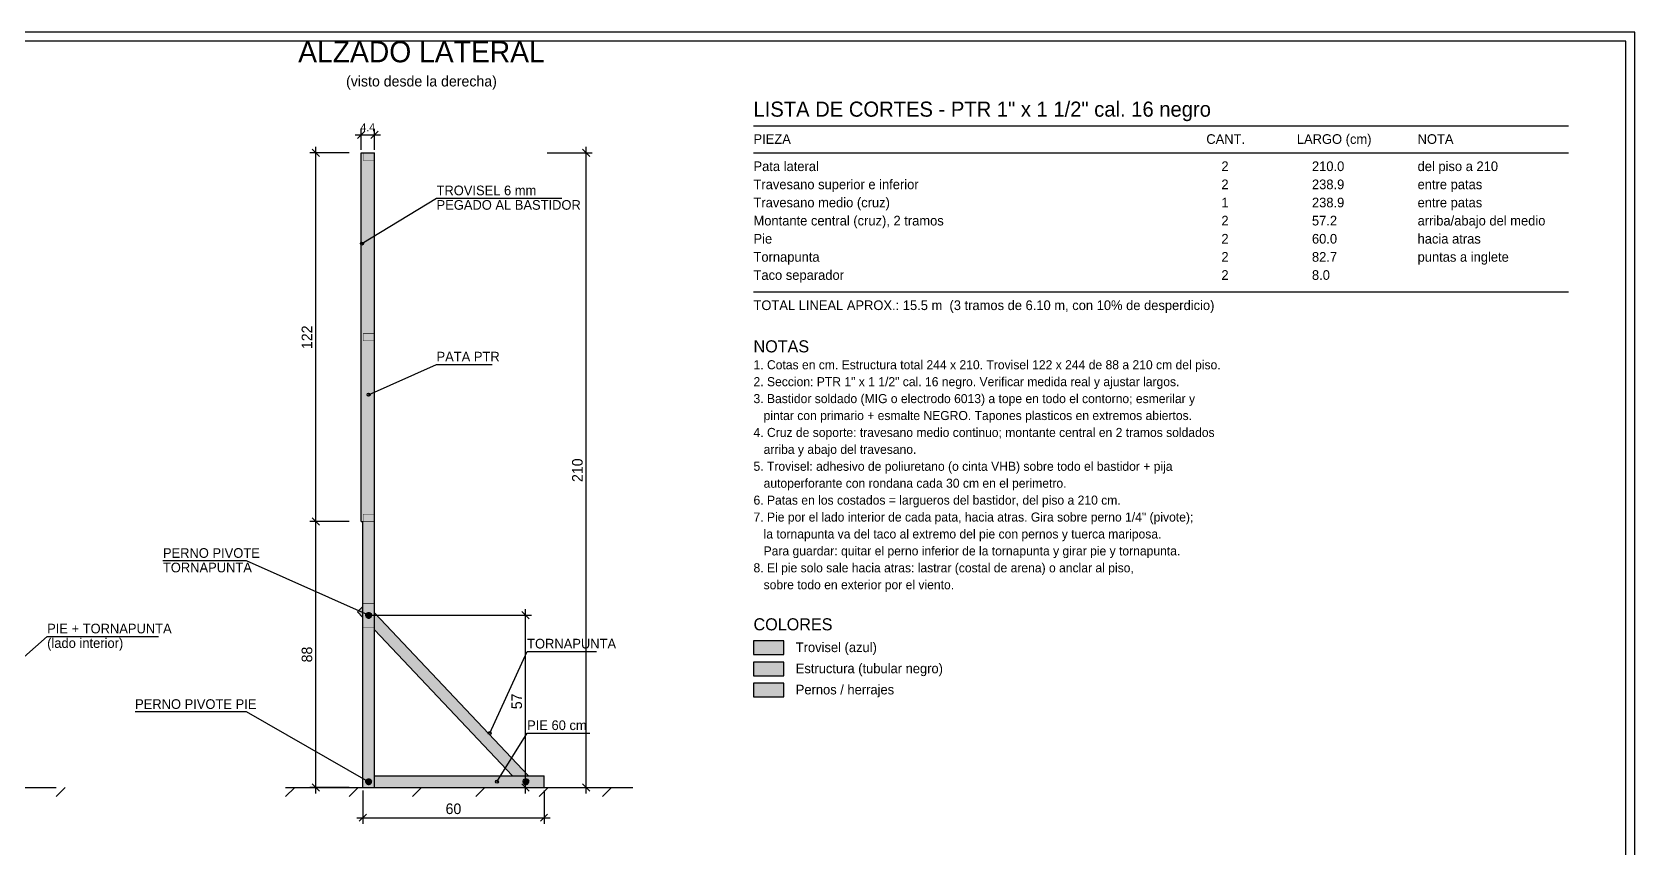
# Model space of a CAD drawing. Extents: x -37 to 1122, y -290 to 250.
# Drawn here: x 591 to 1122, y -20 to 250 of the extents above; entities that cross this region are included whole.
import ezdxf
from ezdxf.enums import TextEntityAlignment as Align

# ---------------------------------------------------------------- set-up
doc = ezdxf.new("R2010")
doc.units = 0
doc.header["$LTSCALE"] = 4
for name, color, linetype in [('COTAS', 1, 'CONTINUOUS'), ('HERRAJES', 30, 'CONTINUOUS'), ('MARCO', 7, 'CONTINUOUS'), ('PISO', 8, 'CONTINUOUS'), ('RELLENO', 7, 'CONTINUOUS'), ('TEXTO', 7, 'CONTINUOUS'), ('TROVISEL', 5, 'CONTINUOUS'), ('TUBO', 8, 'CONTINUOUS')]:
    doc.layers.add(name, color=color, linetype=linetype)

msp = doc.modelspace()

# ---------------------------------------------------------------- linework, layer by layer
at = {"layer": 'COTAS'}
for p, q in [((700, 211), (700, 218)), ((704.41, 211), (704.41, 218)), ((698, 216), (706.41, 216)), ((698.8, 214.8), (701.2, 217.2)), ((703.21, 214.8), (705.61, 217.2)), ((696, 210), (683, 210)), ((686.2, 208.8), (683.8, 211.2)), ((685, 86), (685, 212)), ((761.6, 210), (776.6, 210)), ((775.8, 208.8), (773.4, 211.2)), ((774.6, -2), (774.6, 212)), ((696, 88), (683, 88)), ((696, 88), (683, 88)), ((686.2, 86.8), (683.8, 89.2)), ((686.2, 86.8), (683.8, 89.2)), ((685, -2), (685, 90)), ((754.505, -2), (754.505, 59)), ((703.505, 57), (756.505, 57)), ((755.705, 55.8), (753.305, 58.2)), ((696, 0), (683, 0)), ((686.2, -1.2), (683.8, 1.2)), ((703.505, 0), (756.505, 0)), ((755.705, -1.2), (753.305, 1.2)), ((761.6, 0), (776.6, 0)), ((775.8, -1.2), (773.4, 1.2)), ((700.6, -1), (700.6, -12)), ((760.6, -1), (760.6, -12)), ((698.6, -10), (762.6, -10)), ((699.4, -11.2), (701.8, -8.8)), ((759.4, -11.2), (761.8, -8.8))]:
    msp.add_line(p, q, dxfattribs=at)
at = {"layer": 'HERRAJES'}
for p, q in [((701.573254, 57.185336), (701.715104, 57.527792)), ((701.573254, 56.814664), (701.573254, 57.185336)), ((701.573254, 56.814664), (701.715104, 56.472208)), ((701.715104, 57.527792), (701.977208, 57.789896)), ((701.715104, 56.472208), (701.977208, 56.210104)), ((701.977208, 57.789896), (702.319664, 57.931746)), ((701.977208, 56.210104), (702.319664, 56.068254)), ((702.319664, 57.931746), (702.690336, 57.931746)), ((702.319664, 56.068254), (702.690336, 56.068254)), ((702.690336, 57.931746), (703.032792, 57.789896)), ((702.690336, 56.068254), (703.032792, 56.210104)), ((703.032792, 57.789896), (703.294896, 57.527792)), ((703.032792, 56.210104), (703.294896, 56.472208)), ((703.294896, 57.527792), (703.436746, 57.185336)), ((703.294896, 56.472208), (703.436746, 56.814664)), ((703.436746, 56.814664), (703.436746, 57.185336)), ((701.573254, 2.090336), (701.715104, 2.432792)), ((701.573254, 1.719664), (701.573254, 2.090336)), ((701.573254, 1.719664), (701.715104, 1.377208)), ((701.715104, 2.432792), (701.977208, 2.694896)), ((701.715104, 1.377208), (701.977208, 1.115104)), ((701.977208, 2.694896), (702.319664, 2.836746)), ((701.977208, 1.115104), (702.319664, 0.973254)), ((702.319664, 2.836746), (702.690336, 2.836746)), ((702.319664, 0.973254), (702.690336, 0.973254)), ((702.690336, 2.836746), (703.032792, 2.694896)), ((702.690336, 0.973254), (703.032792, 1.115104)), ((703.032792, 2.694896), (703.294896, 2.432792)), ((703.032792, 1.115104), (703.294896, 1.377208)), ((703.294896, 2.432792), (703.436746, 2.090336)), ((703.294896, 1.377208), (703.436746, 1.719664)), ((703.436746, 1.719664), (703.436746, 2.090336)), ((753.668254, 2.090336), (753.810104, 2.432792)), ((753.668254, 1.719664), (753.668254, 2.090336)), ((753.668254, 1.719664), (753.810104, 1.377208)), ((753.810104, 2.432792), (754.072208, 2.694896)), ((753.810104, 1.377208), (754.072208, 1.115104)), ((754.072208, 2.694896), (754.414664, 2.836746)), ((754.072208, 1.115104), (754.414664, 0.973254)), ((754.414664, 2.836746), (754.785336, 2.836746)), ((754.414664, 0.973254), (754.785336, 0.973254)), ((754.785336, 2.836746), (755.127792, 2.694896)), ((754.785336, 0.973254), (755.127792, 1.115104)), ((755.127792, 2.694896), (755.389896, 2.432792)), ((755.127792, 1.115104), (755.389896, 1.377208)), ((755.389896, 2.432792), (755.531746, 2.090336)), ((755.389896, 1.377208), (755.531746, 1.719664)), ((755.531746, 1.719664), (755.531746, 2.090336))]:
    msp.add_line(p, q, dxfattribs=at)
at = {"layer": 'MARCO'}
for p, q in [((1122, 250), (-37, 250)), ((1122, -290.003046), (1122, 250)), ((1119, 247), (-34, 247)), ((1119, -287.003046), (1119, 247))]:
    msp.add_line(p, q, dxfattribs=at)
at = {"layer": 'PISO'}
for p, q in [((305, 0), (599, 0)), ((602, 0), (599, -3)), ((675, 0), (790, 0)), ((678, 0), (675, -3)), ((699, 0), (696, -3)), ((720, 0), (717, -3)), ((741, 0), (738, -3)), ((762, 0), (759, -3)), ((783, 0), (780, -3))]:
    msp.add_line(p, q, dxfattribs=at)
at = {"layer": 'RELLENO', "color": 140}
for points in [[(700, 210), (700, 88), (700.6, 88)], [(700.6, 88), (700.6, 210), (700, 210)]]:
    msp.add_solid(points, dxfattribs=at)
at = {"layer": 'RELLENO', "color": 251}
for points in [[(700.6, 210), (700.6, 0), (704.41, 0)], [(704.41, 0), (704.41, 210), (700.6, 210)], [(700.6, 210), (700.6, 0), (700.75, 0)], [(700.75, 0), (700.75, 210), (700.6, 210)], [(700.6, 210), (700.6, 0), (704.41, 0)], [(704.41, 0), (704.41, 210), (700.6, 210)], [(700.6, 210), (700.6, 207.46), (700.75, 207.46)], [(700.75, 207.46), (700.75, 210), (700.6, 210)], [(700.6, 210), (700.6, 0), (704.41, 0)], [(704.41, 0), (704.41, 210), (700.6, 210)], [(700.6, 210), (700.6, 0), (700.75, 0)], [(700.75, 0), (700.75, 210), (700.6, 210)], [(700.6, 210), (700.6, 0), (704.41, 0)], [(704.41, 0), (704.41, 210), (700.6, 210)], [(700.6, 207.46), (700.6, 150.27), (704.41, 150.27)], [(704.41, 150.27), (704.41, 207.46), (700.6, 207.46)], [(700.6, 207.46), (700.6, 150.27), (700.75, 150.27)], [(700.75, 150.27), (700.75, 207.46), (700.6, 207.46)], [(700.6, 207.46), (700.6, 150.27), (704.41, 150.27)], [(704.41, 150.27), (704.41, 207.46), (700.6, 207.46)], [(700.75, 210), (700.75, 209.85), (704.26, 209.85)], [(704.26, 209.85), (704.26, 210), (700.75, 210)], [(700.75, 207.61), (700.75, 207.46), (704.26, 207.46)], [(704.26, 207.46), (704.26, 207.61), (700.75, 207.61)], [(704.26, 210), (704.26, 0), (704.41, 0)], [(704.41, 0), (704.41, 210), (704.26, 210)], [(704.26, 210), (704.26, 207.46), (704.41, 207.46)], [(704.41, 207.46), (704.41, 210), (704.26, 210)], [(704.26, 210), (704.26, 0), (704.41, 0)], [(704.41, 0), (704.41, 210), (704.26, 210)], [(704.26, 207.46), (704.26, 150.27), (704.41, 150.27)], [(704.41, 150.27), (704.41, 207.46), (704.26, 207.46)], [(700.6, 150.27), (700.6, 147.73), (700.75, 147.73)], [(700.75, 147.73), (700.75, 150.27), (700.6, 150.27)], [(700.75, 150.27), (700.75, 150.12), (704.26, 150.12)], [(704.26, 150.12), (704.26, 150.27), (700.75, 150.27)], [(704.26, 150.27), (704.26, 147.73), (704.41, 147.73)], [(704.41, 147.73), (704.41, 150.27), (704.26, 150.27)], [(700.6, 147.73), (700.6, 90.54), (704.41, 90.54)], [(704.41, 90.54), (704.41, 147.73), (700.6, 147.73)], [(700.6, 147.73), (700.6, 90.54), (700.75, 90.54)], [(700.75, 90.54), (700.75, 147.73), (700.6, 147.73)], [(700.6, 147.73), (700.6, 90.54), (704.41, 90.54)], [(704.41, 90.54), (704.41, 147.73), (700.6, 147.73)], [(700.75, 147.88), (700.75, 147.73), (704.26, 147.73)], [(704.26, 147.73), (704.26, 147.88), (700.75, 147.88)], [(704.26, 147.73), (704.26, 90.54), (704.41, 90.54)], [(704.41, 90.54), (704.41, 147.73), (704.26, 147.73)], [(700.6, 90.54), (700.6, 88), (700.75, 88)], [(700.75, 88), (700.75, 90.54), (700.6, 90.54)], [(700.75, 90.54), (700.75, 90.39), (704.26, 90.39)], [(704.26, 90.39), (704.26, 90.54), (700.75, 90.54)], [(704.26, 90.54), (704.26, 88), (704.41, 88)], [(704.41, 88), (704.41, 90.54), (704.26, 90.54)], [(700.75, 88.15), (700.75, 88), (704.26, 88)], [(704.26, 88), (704.26, 88.15), (700.75, 88.15)], [(701.533311, 60.80038), (698.764917, 58.182729), (753.779515, 0)], [(701.533311, 60.80038), (698.764917, 58.182729), (753.779515, 0)], [(701.533311, 60.80038), (698.764917, 58.182729), (753.779515, 0)], [(701.533311, 60.80038), (698.764917, 58.182729), (753.779515, 0)], [(700.6, 61), (700.6, 53), (704.41, 53)], [(704.41, 53), (704.41, 61), (700.6, 61)], [(700.6, 61), (700.6, 60.85), (704.41, 60.85)], [(704.41, 60.85), (704.41, 61), (700.6, 61)], [(700.6, 61), (700.6, 53), (704.41, 53)], [(704.41, 53), (704.41, 61), (700.6, 61)], [(700.6, 61), (700.6, 53), (704.41, 53)], [(704.41, 53), (704.41, 61), (700.6, 61)], [(700.6, 61), (700.6, 60.85), (704.41, 60.85)], [(704.41, 60.85), (704.41, 61), (700.6, 61)], [(700.6, 61), (700.6, 53), (704.41, 53)], [(704.41, 53), (704.41, 61), (700.6, 61)], [(758.340083, 0.722271), (701.533311, 60.80038), (701.424319, 60.697323)], [(758.340083, 0.722271), (701.533311, 60.80038), (701.424319, 60.697323)], [(701.424319, 60.697323), (758.231091, 0.619214), (758.340083, 0.722271)], [(701.424319, 60.697323), (758.231091, 0.619214), (758.340083, 0.722271)], [(701.533311, 60.80038), (753.779515, 0), (757.576218, 0)], [(757.576218, 0), (758.340083, 0.722271), (701.533311, 60.80038)], [(701.533311, 60.80038), (753.779515, 0), (757.576218, 0)], [(757.576218, 0), (758.340083, 0.722271), (701.533311, 60.80038)], [(701.533311, 60.80038), (753.779515, 0), (757.576218, 0)], [(757.576218, 0), (758.340083, 0.722271), (701.533311, 60.80038)], [(701.533311, 60.80038), (753.779515, 0), (757.576218, 0)], [(757.576218, 0), (758.340083, 0.722271), (701.533311, 60.80038)], [(698.873909, 58.285786), (698.764917, 58.182729), (753.779515, 0)], [(698.873909, 58.285786), (698.764917, 58.182729), (753.779515, 0)], [(753.779515, 0), (753.985953, 0), (698.873909, 58.285786)], [(753.779515, 0), (753.985953, 0), (698.873909, 58.285786)], [(700.6, 53.15), (700.6, 53), (704.41, 53)], [(704.41, 53), (704.41, 53.15), (700.6, 53.15)], [(700.6, 53.15), (700.6, 53), (704.41, 53)], [(704.41, 53), (704.41, 53.15), (700.6, 53.15)], [(700.6, 3.81), (700.6, 0), (760.6, 0)], [(760.6, 0), (760.6, 3.81), (700.6, 3.81)], [(700.6, 3.81), (700.6, 3.66), (760.6, 3.66)], [(760.6, 3.66), (760.6, 3.81), (700.6, 3.81)], [(700.6, 3.81), (700.6, 0), (760.6, 0)], [(760.6, 0), (760.6, 3.81), (700.6, 3.81)], [(700.6, 3.81), (700.6, 0), (760.6, 0)], [(760.6, 0), (760.6, 3.81), (700.6, 3.81)], [(700.6, 3.81), (700.6, 3.66), (760.6, 3.66)], [(760.6, 3.66), (760.6, 3.81), (700.6, 3.81)], [(700.6, 3.81), (700.6, 0), (760.6, 0)], [(760.6, 0), (760.6, 3.81), (700.6, 3.81)], [(700.6, 0.15), (700.6, 0), (760.6, 0)], [(760.6, 0), (760.6, 0.15), (700.6, 0.15)], [(700.6, 0.15), (700.6, 0), (760.6, 0)], [(760.6, 0), (760.6, 0.15), (700.6, 0.15)]]:
    msp.add_solid(points, dxfattribs=at)
at = {"layer": 'RELLENO', "color": 32}
for points in [[(703.436746, 56.814664), (701.715104, 57.527792), (701.573254, 57.185336)], [(703.436746, 56.814664), (701.715104, 57.527792), (701.573254, 57.185336)], [(703.436746, 56.814664), (701.573254, 57.185336), (701.573254, 56.814664)], [(703.436746, 56.814664), (701.573254, 57.185336), (701.573254, 56.814664)], [(703.436746, 56.814664), (701.573254, 56.814664), (701.715104, 56.472208)], [(703.436746, 56.814664), (701.573254, 56.814664), (701.715104, 56.472208)], [(703.436746, 56.814664), (701.977208, 57.789896), (701.715104, 57.527792)], [(703.436746, 56.814664), (701.977208, 57.789896), (701.715104, 57.527792)], [(703.436746, 56.814664), (701.715104, 56.472208), (701.977208, 56.210104)], [(703.436746, 56.814664), (701.715104, 56.472208), (701.977208, 56.210104)], [(703.286588, 56.54875), (702.505, 57.9025), (701.723412, 57.45125)], [(703.286588, 56.54875), (702.505, 57.9025), (701.723412, 57.45125)], [(703.286588, 56.54875), (701.723412, 57.45125), (701.723412, 56.54875)], [(703.286588, 56.54875), (701.723412, 57.45125), (701.723412, 56.54875)], [(701.723412, 56.54875), (702.505, 56.0975), (703.286588, 56.54875)], [(701.723412, 56.54875), (702.505, 56.0975), (703.286588, 56.54875)], [(703.436746, 56.814664), (702.319664, 57.931746), (701.977208, 57.789896)], [(703.436746, 56.814664), (702.319664, 57.931746), (701.977208, 57.789896)], [(703.436746, 56.814664), (701.977208, 56.210104), (702.319664, 56.068254)], [(703.436746, 56.814664), (701.977208, 56.210104), (702.319664, 56.068254)], [(702.816399, 56.938059), (702.241008, 57.176394), (702.193601, 57.061941)], [(702.816399, 56.938059), (702.241008, 57.176394), (702.193601, 57.061941)], [(702.816399, 56.938059), (702.193601, 57.061941), (702.193601, 56.938059)], [(702.816399, 56.938059), (702.193601, 57.061941), (702.193601, 56.938059)], [(702.816399, 56.938059), (702.193601, 56.938059), (702.241008, 56.823606)], [(702.816399, 56.938059), (702.193601, 56.938059), (702.241008, 56.823606)], [(702.816399, 56.938059), (702.328606, 57.263992), (702.241008, 57.176394)], [(702.816399, 56.938059), (702.328606, 57.263992), (702.241008, 57.176394)], [(702.816399, 56.938059), (702.241008, 56.823606), (702.328606, 56.736008)], [(702.816399, 56.938059), (702.241008, 56.823606), (702.328606, 56.736008)], [(703.436746, 56.814664), (702.690336, 57.931746), (702.319664, 57.931746)], [(703.436746, 56.814664), (702.690336, 57.931746), (702.319664, 57.931746)], [(703.436746, 56.814664), (702.319664, 56.068254), (702.690336, 56.068254)], [(703.436746, 56.814664), (702.319664, 56.068254), (702.690336, 56.068254)], [(702.816399, 56.938059), (702.443059, 57.311399), (702.328606, 57.263992)], [(702.816399, 56.938059), (702.443059, 57.311399), (702.328606, 57.263992)], [(702.816399, 56.938059), (702.328606, 56.736008), (702.443059, 56.688601)], [(702.816399, 56.938059), (702.328606, 56.736008), (702.443059, 56.688601)], [(702.816399, 56.938059), (702.566941, 57.311399), (702.443059, 57.311399)], [(702.816399, 56.938059), (702.566941, 57.311399), (702.443059, 57.311399)], [(702.816399, 56.938059), (702.443059, 56.688601), (702.566941, 56.688601)], [(702.816399, 56.938059), (702.443059, 56.688601), (702.566941, 56.688601)], [(703.286588, 56.54875), (703.286588, 57.45125), (702.505, 57.9025)], [(703.286588, 56.54875), (703.286588, 57.45125), (702.505, 57.9025)], [(702.816399, 56.938059), (702.681394, 57.263992), (702.566941, 57.311399)], [(702.816399, 56.938059), (702.681394, 57.263992), (702.566941, 57.311399)], [(702.816399, 56.938059), (702.566941, 56.688601), (702.681394, 56.736008)], [(702.816399, 56.938059), (702.566941, 56.688601), (702.681394, 56.736008)], [(702.816399, 56.938059), (702.768992, 57.176394), (702.681394, 57.263992)], [(702.816399, 56.938059), (702.768992, 57.176394), (702.681394, 57.263992)], [(702.681394, 56.736008), (702.768992, 56.823606), (702.816399, 56.938059)], [(702.681394, 56.736008), (702.768992, 56.823606), (702.816399, 56.938059)], [(703.436746, 56.814664), (703.032792, 57.789896), (702.690336, 57.931746)], [(703.436746, 56.814664), (703.032792, 57.789896), (702.690336, 57.931746)], [(703.436746, 56.814664), (702.690336, 56.068254), (703.032792, 56.210104)], [(703.436746, 56.814664), (702.690336, 56.068254), (703.032792, 56.210104)], [(702.816399, 56.938059), (702.816399, 57.061941), (702.768992, 57.176394)], [(702.816399, 56.938059), (702.816399, 57.061941), (702.768992, 57.176394)], [(703.436746, 56.814664), (703.294896, 57.527792), (703.032792, 57.789896)], [(703.436746, 56.814664), (703.294896, 57.527792), (703.032792, 57.789896)], [(703.032792, 56.210104), (703.294896, 56.472208), (703.436746, 56.814664)], [(703.032792, 56.210104), (703.294896, 56.472208), (703.436746, 56.814664)], [(703.436746, 56.814664), (703.436746, 57.185336), (703.294896, 57.527792)], [(703.436746, 56.814664), (703.436746, 57.185336), (703.294896, 57.527792)], [(703.436746, 1.719664), (701.715104, 2.432792), (701.573254, 2.090336)], [(703.436746, 1.719664), (701.715104, 2.432792), (701.573254, 2.090336)], [(703.436746, 1.719664), (701.573254, 2.090336), (701.573254, 1.719664)], [(703.436746, 1.719664), (701.573254, 2.090336), (701.573254, 1.719664)], [(703.436746, 1.719664), (701.573254, 1.719664), (701.715104, 1.377208)], [(703.436746, 1.719664), (701.573254, 1.719664), (701.715104, 1.377208)], [(703.436746, 1.719664), (701.977208, 2.694896), (701.715104, 2.432792)], [(703.436746, 1.719664), (701.977208, 2.694896), (701.715104, 2.432792)], [(703.436746, 1.719664), (701.715104, 1.377208), (701.977208, 1.115104)], [(703.436746, 1.719664), (701.715104, 1.377208), (701.977208, 1.115104)], [(703.286588, 1.45375), (702.505, 2.8075), (701.723412, 2.35625)], [(703.286588, 1.45375), (702.505, 2.8075), (701.723412, 2.35625)], [(703.286588, 1.45375), (701.723412, 2.35625), (701.723412, 1.45375)], [(703.286588, 1.45375), (701.723412, 2.35625), (701.723412, 1.45375)], [(701.723412, 1.45375), (702.505, 1.0025), (703.286588, 1.45375)], [(701.723412, 1.45375), (702.505, 1.0025), (703.286588, 1.45375)], [(703.436746, 1.719664), (702.319664, 2.836746), (701.977208, 2.694896)], [(703.436746, 1.719664), (702.319664, 2.836746), (701.977208, 2.694896)], [(703.436746, 1.719664), (701.977208, 1.115104), (702.319664, 0.973254)], [(703.436746, 1.719664), (701.977208, 1.115104), (702.319664, 0.973254)], [(702.816399, 1.843059), (702.241008, 2.081394), (702.193601, 1.966941)], [(702.816399, 1.843059), (702.241008, 2.081394), (702.193601, 1.966941)], [(702.816399, 1.843059), (702.193601, 1.966941), (702.193601, 1.843059)], [(702.816399, 1.843059), (702.193601, 1.966941), (702.193601, 1.843059)], [(702.816399, 1.843059), (702.193601, 1.843059), (702.241008, 1.728606)], [(702.816399, 1.843059), (702.193601, 1.843059), (702.241008, 1.728606)], [(702.816399, 1.843059), (702.328606, 2.168992), (702.241008, 2.081394)], [(702.816399, 1.843059), (702.328606, 2.168992), (702.241008, 2.081394)], [(702.816399, 1.843059), (702.241008, 1.728606), (702.328606, 1.641008)], [(702.816399, 1.843059), (702.241008, 1.728606), (702.328606, 1.641008)], [(703.436746, 1.719664), (702.690336, 2.836746), (702.319664, 2.836746)], [(703.436746, 1.719664), (702.690336, 2.836746), (702.319664, 2.836746)], [(703.436746, 1.719664), (702.319664, 0.973254), (702.690336, 0.973254)], [(703.436746, 1.719664), (702.319664, 0.973254), (702.690336, 0.973254)], [(702.816399, 1.843059), (702.443059, 2.216399), (702.328606, 2.168992)], [(702.816399, 1.843059), (702.443059, 2.216399), (702.328606, 2.168992)], [(702.816399, 1.843059), (702.328606, 1.641008), (702.443059, 1.593601)], [(702.816399, 1.843059), (702.328606, 1.641008), (702.443059, 1.593601)], [(702.816399, 1.843059), (702.566941, 2.216399), (702.443059, 2.216399)], [(702.816399, 1.843059), (702.566941, 2.216399), (702.443059, 2.216399)], [(702.816399, 1.843059), (702.443059, 1.593601), (702.566941, 1.593601)], [(702.816399, 1.843059), (702.443059, 1.593601), (702.566941, 1.593601)], [(703.286588, 1.45375), (703.286588, 2.35625), (702.505, 2.8075)], [(703.286588, 1.45375), (703.286588, 2.35625), (702.505, 2.8075)], [(702.816399, 1.843059), (702.681394, 2.168992), (702.566941, 2.216399)], [(702.816399, 1.843059), (702.681394, 2.168992), (702.566941, 2.216399)], [(702.816399, 1.843059), (702.566941, 1.593601), (702.681394, 1.641008)], [(702.816399, 1.843059), (702.566941, 1.593601), (702.681394, 1.641008)], [(702.816399, 1.843059), (702.768992, 2.081394), (702.681394, 2.168992)], [(702.816399, 1.843059), (702.768992, 2.081394), (702.681394, 2.168992)], [(702.681394, 1.641008), (702.768992, 1.728606), (702.816399, 1.843059)], [(702.681394, 1.641008), (702.768992, 1.728606), (702.816399, 1.843059)], [(703.436746, 1.719664), (703.032792, 2.694896), (702.690336, 2.836746)], [(703.436746, 1.719664), (703.032792, 2.694896), (702.690336, 2.836746)], [(703.436746, 1.719664), (702.690336, 0.973254), (703.032792, 1.115104)], [(703.436746, 1.719664), (702.690336, 0.973254), (703.032792, 1.115104)], [(702.816399, 1.843059), (702.816399, 1.966941), (702.768992, 2.081394)], [(702.816399, 1.843059), (702.816399, 1.966941), (702.768992, 2.081394)], [(703.436746, 1.719664), (703.294896, 2.432792), (703.032792, 2.694896)], [(703.436746, 1.719664), (703.294896, 2.432792), (703.032792, 2.694896)], [(703.032792, 1.115104), (703.294896, 1.377208), (703.436746, 1.719664)], [(703.032792, 1.115104), (703.294896, 1.377208), (703.436746, 1.719664)], [(703.436746, 1.719664), (703.436746, 2.090336), (703.294896, 2.432792)], [(703.436746, 1.719664), (703.436746, 2.090336), (703.294896, 2.432792)], [(755.531746, 1.719664), (753.810104, 2.432792), (753.668254, 2.090336)], [(755.531746, 1.719664), (753.810104, 2.432792), (753.668254, 2.090336)], [(755.531746, 1.719664), (753.668254, 2.090336), (753.668254, 1.719664)], [(755.531746, 1.719664), (753.668254, 2.090336), (753.668254, 1.719664)], [(755.531746, 1.719664), (753.668254, 1.719664), (753.810104, 1.377208)], [(755.531746, 1.719664), (753.668254, 1.719664), (753.810104, 1.377208)], [(755.531746, 1.719664), (754.072208, 2.694896), (753.810104, 2.432792)], [(755.531746, 1.719664), (754.072208, 2.694896), (753.810104, 2.432792)], [(755.531746, 1.719664), (753.810104, 1.377208), (754.072208, 1.115104)], [(755.531746, 1.719664), (753.810104, 1.377208), (754.072208, 1.115104)], [(755.381588, 1.45375), (754.6, 2.8075), (753.818412, 2.35625)], [(755.381588, 1.45375), (754.6, 2.8075), (753.818412, 2.35625)], [(755.381588, 1.45375), (753.818412, 2.35625), (753.818412, 1.45375)], [(755.381588, 1.45375), (753.818412, 2.35625), (753.818412, 1.45375)], [(753.818412, 1.45375), (754.6, 1.0025), (755.381588, 1.45375)], [(753.818412, 1.45375), (754.6, 1.0025), (755.381588, 1.45375)], [(755.531746, 1.719664), (754.414664, 2.836746), (754.072208, 2.694896)], [(755.531746, 1.719664), (754.414664, 2.836746), (754.072208, 2.694896)], [(755.531746, 1.719664), (754.072208, 1.115104), (754.414664, 0.973254)], [(755.531746, 1.719664), (754.072208, 1.115104), (754.414664, 0.973254)], [(754.911399, 1.843059), (754.336008, 2.081394), (754.288601, 1.966941)], [(754.911399, 1.843059), (754.336008, 2.081394), (754.288601, 1.966941)], [(754.911399, 1.843059), (754.288601, 1.966941), (754.288601, 1.843059)], [(754.911399, 1.843059), (754.288601, 1.966941), (754.288601, 1.843059)], [(754.911399, 1.843059), (754.288601, 1.843059), (754.336008, 1.728606)], [(754.911399, 1.843059), (754.288601, 1.843059), (754.336008, 1.728606)], [(754.911399, 1.843059), (754.423606, 2.168992), (754.336008, 2.081394)], [(754.911399, 1.843059), (754.423606, 2.168992), (754.336008, 2.081394)], [(754.911399, 1.843059), (754.336008, 1.728606), (754.423606, 1.641008)], [(754.911399, 1.843059), (754.336008, 1.728606), (754.423606, 1.641008)], [(755.531746, 1.719664), (754.785336, 2.836746), (754.414664, 2.836746)], [(755.531746, 1.719664), (754.785336, 2.836746), (754.414664, 2.836746)], [(755.531746, 1.719664), (754.414664, 0.973254), (754.785336, 0.973254)], [(755.531746, 1.719664), (754.414664, 0.973254), (754.785336, 0.973254)], [(754.911399, 1.843059), (754.538059, 2.216399), (754.423606, 2.168992)], [(754.911399, 1.843059), (754.538059, 2.216399), (754.423606, 2.168992)], [(754.911399, 1.843059), (754.423606, 1.641008), (754.538059, 1.593601)], [(754.911399, 1.843059), (754.423606, 1.641008), (754.538059, 1.593601)], [(754.911399, 1.843059), (754.661941, 2.216399), (754.538059, 2.216399)], [(754.911399, 1.843059), (754.661941, 2.216399), (754.538059, 2.216399)], [(754.911399, 1.843059), (754.538059, 1.593601), (754.661941, 1.593601)], [(754.911399, 1.843059), (754.538059, 1.593601), (754.661941, 1.593601)], [(755.381588, 1.45375), (755.381588, 2.35625), (754.6, 2.8075)], [(755.381588, 1.45375), (755.381588, 2.35625), (754.6, 2.8075)], [(754.911399, 1.843059), (754.776394, 2.168992), (754.661941, 2.216399)], [(754.911399, 1.843059), (754.776394, 2.168992), (754.661941, 2.216399)], [(754.911399, 1.843059), (754.661941, 1.593601), (754.776394, 1.641008)], [(754.911399, 1.843059), (754.661941, 1.593601), (754.776394, 1.641008)], [(754.911399, 1.843059), (754.863992, 2.081394), (754.776394, 2.168992)], [(754.911399, 1.843059), (754.863992, 2.081394), (754.776394, 2.168992)], [(754.776394, 1.641008), (754.863992, 1.728606), (754.911399, 1.843059)], [(754.776394, 1.641008), (754.863992, 1.728606), (754.911399, 1.843059)], [(755.531746, 1.719664), (755.127792, 2.694896), (754.785336, 2.836746)], [(755.531746, 1.719664), (755.127792, 2.694896), (754.785336, 2.836746)], [(755.531746, 1.719664), (754.785336, 0.973254), (755.127792, 1.115104)], [(755.531746, 1.719664), (754.785336, 0.973254), (755.127792, 1.115104)], [(754.911399, 1.843059), (754.911399, 1.966941), (754.863992, 2.081394)], [(754.911399, 1.843059), (754.911399, 1.966941), (754.863992, 2.081394)], [(755.531746, 1.719664), (755.389896, 2.432792), (755.127792, 2.694896)], [(755.531746, 1.719664), (755.389896, 2.432792), (755.127792, 2.694896)], [(755.127792, 1.115104), (755.389896, 1.377208), (755.531746, 1.719664)], [(755.127792, 1.115104), (755.389896, 1.377208), (755.531746, 1.719664)], [(755.531746, 1.719664), (755.531746, 2.090336), (755.389896, 2.432792)], [(755.531746, 1.719664), (755.531746, 2.090336), (755.389896, 2.432792)]]:
    msp.add_solid(points, dxfattribs=at)
at = {"layer": 'RELLENO', "color": 150}
for points in [[(830, 48.5), (830, 44), (840, 44)], [(840, 44), (840, 48.5), (830, 48.5)]]:
    msp.add_solid(points, dxfattribs=at)
at = {"layer": 'RELLENO', "color": 250}
for points in [[(830, 41.5), (830, 37), (840, 37)], [(840, 37), (840, 41.5), (830, 41.5)]]:
    msp.add_solid(points, dxfattribs=at)
at = {"layer": 'RELLENO', "color": 30}
for points in [[(830, 34.5), (830, 30), (840, 30)], [(840, 30), (840, 34.5), (830, 34.5)]]:
    msp.add_solid(points, dxfattribs=at)
at = {"layer": 'TEXTO'}
for p, q in [((830, 219), (1100, 219)), ((830, 210), (1100, 210)), ((700.3, 180), (725, 195)), ((725, 195), (766.472, 195)), ((830, 164), (1100, 164)), ((702.505, 130), (725, 140)), ((725, 140), (743.432, 140)), ((662, 75), (634.352, 75)), ((702.505, 57), (662, 75)), ((567.65, 25), (596, 50)), ((596, 50), (632.864, 50)), ((840, 48.5), (830, 48.5)), ((830, 48.5), (830, 44)), ((840, 44), (840, 48.5)), ((742.6, 18), (755, 45)), ((755, 45), (778.04, 45)), ((830, 44), (840, 44)), ((840, 41.5), (830, 41.5)), ((830, 41.5), (830, 37)), ((840, 37), (840, 41.5)), ((830, 37), (840, 37)), ((840, 34.5), (830, 34.5)), ((830, 34.5), (830, 30)), ((840, 30), (840, 34.5)), ((830, 30), (840, 30)), ((662, 25), (625.136, 25)), ((702.505, 1.905), (662, 25)), ((745, 1.905), (755, 18)), ((755, 18), (775.736, 18))]:
    msp.add_line(p, q, dxfattribs=at)
for centre in [(700.3, 180), (702.505, 130), (702.505, 57), (742.6, 18), (702.505, 1.905), (745, 1.905)]:
    msp.add_circle(centre, 0.5, dxfattribs=at)
at = {"layer": 'TROVISEL'}
for p, q in [((700, 210), (700.6, 210)), ((700, 88), (700, 210)), ((700, 88), (700.6, 88))]:
    msp.add_line(p, q, dxfattribs=at)
at = {"layer": 'TUBO'}
for p, q in [((700.6, 210), (704.41, 210)), ((704.41, 0), (704.41, 210)), ((700.6, 0), (700.6, 88)), ((698.764917, 58.182729), (700.6, 59.917889)), ((698.764917, 58.182729), (700.6, 56.241969)), ((704.41, 57.758031), (755.420485, 3.81)), ((704.41, 52.212562), (750.176975, 3.81)), ((700.6, 0), (704.41, 0)), ((704.41, 3.81), (760.6, 3.81)), ((704.41, 0), (760.6, 0)), ((760.6, 0), (760.6, 3.81))]:
    msp.add_line(p, q, dxfattribs=at)

# ---------------------------------------------------------------- texts
at = {"layer": 'COTAS'}
for s, height, p in [('4.4', 2.6, (702.205, 217.2)), ('60', 3.5, (730.6, -8.8))]:
    msp.add_text(s, height=height, dxfattribs=at).set_placement(p, align=Align.CENTER)
for s, p in [('122', (683.8, 149)), ('210', (773.4, 105)), ('88', (683.8, 44)), ('57', (753.305, 28.5))]:
    msp.add_text(s, height=3.5, rotation=90, dxfattribs=at).set_placement(p, align=Align.CENTER)
at = {"layer": 'TEXTO'}
for s, height, p in [('ALZADO LATERAL', 7, (720, 240)), ('(visto desde la derecha)', 3.5, (720, 232))]:
    msp.add_text(s, height=height, dxfattribs=at).set_placement(p, align=Align.CENTER)
for s, height, p in [('LISTA DE CORTES - PTR 1" x 1 1/2" cal. 16 negro', 5, (830, 222)), ('PIEZA', 3.2, (830, 213)), ('CANT.', 3.2, (980, 213)), ('LARGO (cm)', 3.2, (1010, 213)), ('NOTA', 3.2, (1050, 213)), ('Pata lateral', 3.2, (830, 204)), ('2', 3.2, (985, 204)), ('210.0', 3.2, (1015, 204)), ('del piso a 210', 3.2, (1050, 204)), ('TROVISEL 6 mm', 3.2, (725, 196)), ('Travesano superior e inferior', 3.2, (830, 198)), ('2', 3.2, (985, 198)), ('238.9', 3.2, (1015, 198)), ('entre patas', 3.2, (1050, 198)), ('PEGADO AL BASTIDOR', 3.2, (725, 191.2)), ('Travesano medio (cruz)', 3.2, (830, 192)), ('1', 3.2, (985, 192)), ('238.9', 3.2, (1015, 192)), ('entre patas', 3.2, (1050, 192)), ('Montante central (cruz), 2 tramos', 3.2, (830, 186)), ('2', 3.2, (985, 186)), ('57.2', 3.2, (1015, 186)), ('arriba/abajo del medio', 3.2, (1050, 186)), ('Pie', 3.2, (830, 180)), ('2', 3.2, (985, 180)), ('60.0', 3.2, (1015, 180)), ('hacia atras', 3.2, (1050, 180)), ('Tornapunta', 3.2, (830, 174)), ('2', 3.2, (985, 174)), ('82.7', 3.2, (1015, 174)), ('puntas a inglete', 3.2, (1050, 174)), ('Taco separador', 3.2, (830, 168)), ('2', 3.2, (985, 168)), ('8.0', 3.2, (1015, 168)), ('TOTAL LINEAL APROX.: 15.5 m  (3 tramos de 6.10 m, con 10% de desperdicio)', 3.2, (830, 158)), ('PATA PTR', 3.2, (725, 141)), ('NOTAS', 4, (830, 144)), ('1. Cotas en cm. Estructura total 244 x 210. Trovisel 122 x 244 de 88 a 210 cm del piso.', 3, (830, 138.4)), ('2. Seccion: PTR 1" x 1 1/2" cal. 16 negro. Verificar medida real y ajustar largos.', 3, (830, 132.8)), ('3. Bastidor soldado (MIG o electrodo 6013) a tope en todo el contorno; esmerilar y', 3, (830, 127.2)), ('   pintar con primario + esmalte NEGRO. Tapones plasticos en extremos abiertos.', 3, (830, 121.6)), ('4. Cruz de soporte: travesano medio continuo; montante central en 2 tramos soldados', 3, (830, 116)), ('   arriba y abajo del travesano.', 3, (830, 110.4)), ('5. Trovisel: adhesivo de poliuretano (o cinta VHB) sobre todo el bastidor + pija', 3, (830, 104.8)), ('   autoperforante con rondana cada 30 cm en el perimetro.', 3, (830, 99.2)), ('6. Patas en los costados = largueros del bastidor, del piso a 210 cm.', 3, (830, 93.6)), ('7. Pie por el lado interior de cada pata, hacia atras. Gira sobre perno 1/4" (pivote);', 3, (830, 88)), ('   la tornapunta va del taco al extremo del pie con pernos y tuerca mariposa.', 3, (830, 82.4)), ('   Para guardar: quitar el perno inferior de la tornapunta y girar pie y tornapunta.', 3, (830, 76.8)), ('TORNAPUNTA', 3.2, (634.352, 71.2)), ('PERNO PIVOTE', 3.2, (634.352, 76)), ('8. El pie solo sale hacia atras: lastrar (costal de arena) o anclar al piso,', 3, (830, 71.2)), ('   sobre todo en exterior por el viento.', 3, (830, 65.6)), ('PIE + TORNAPUNTA', 3.2, (596, 51)), ('COLORES', 4, (830, 52)), ('(lado interior)', 3.2, (596, 46.2)), ('TORNAPUNTA', 3.2, (755, 46)), ('Trovisel (azul)', 3.2, (844, 44.8)), ('Estructura (tubular negro)', 3.2, (844, 37.8)), ('Pernos / herrajes', 3.2, (844, 30.8)), ('PERNO PIVOTE PIE', 3.2, (625.136, 26)), ('PIE 60 cm', 3.2, (755, 19))]:
    msp.add_text(s, height=height, dxfattribs=at).set_placement(p)

doc.saveas('drawing.dxf')
